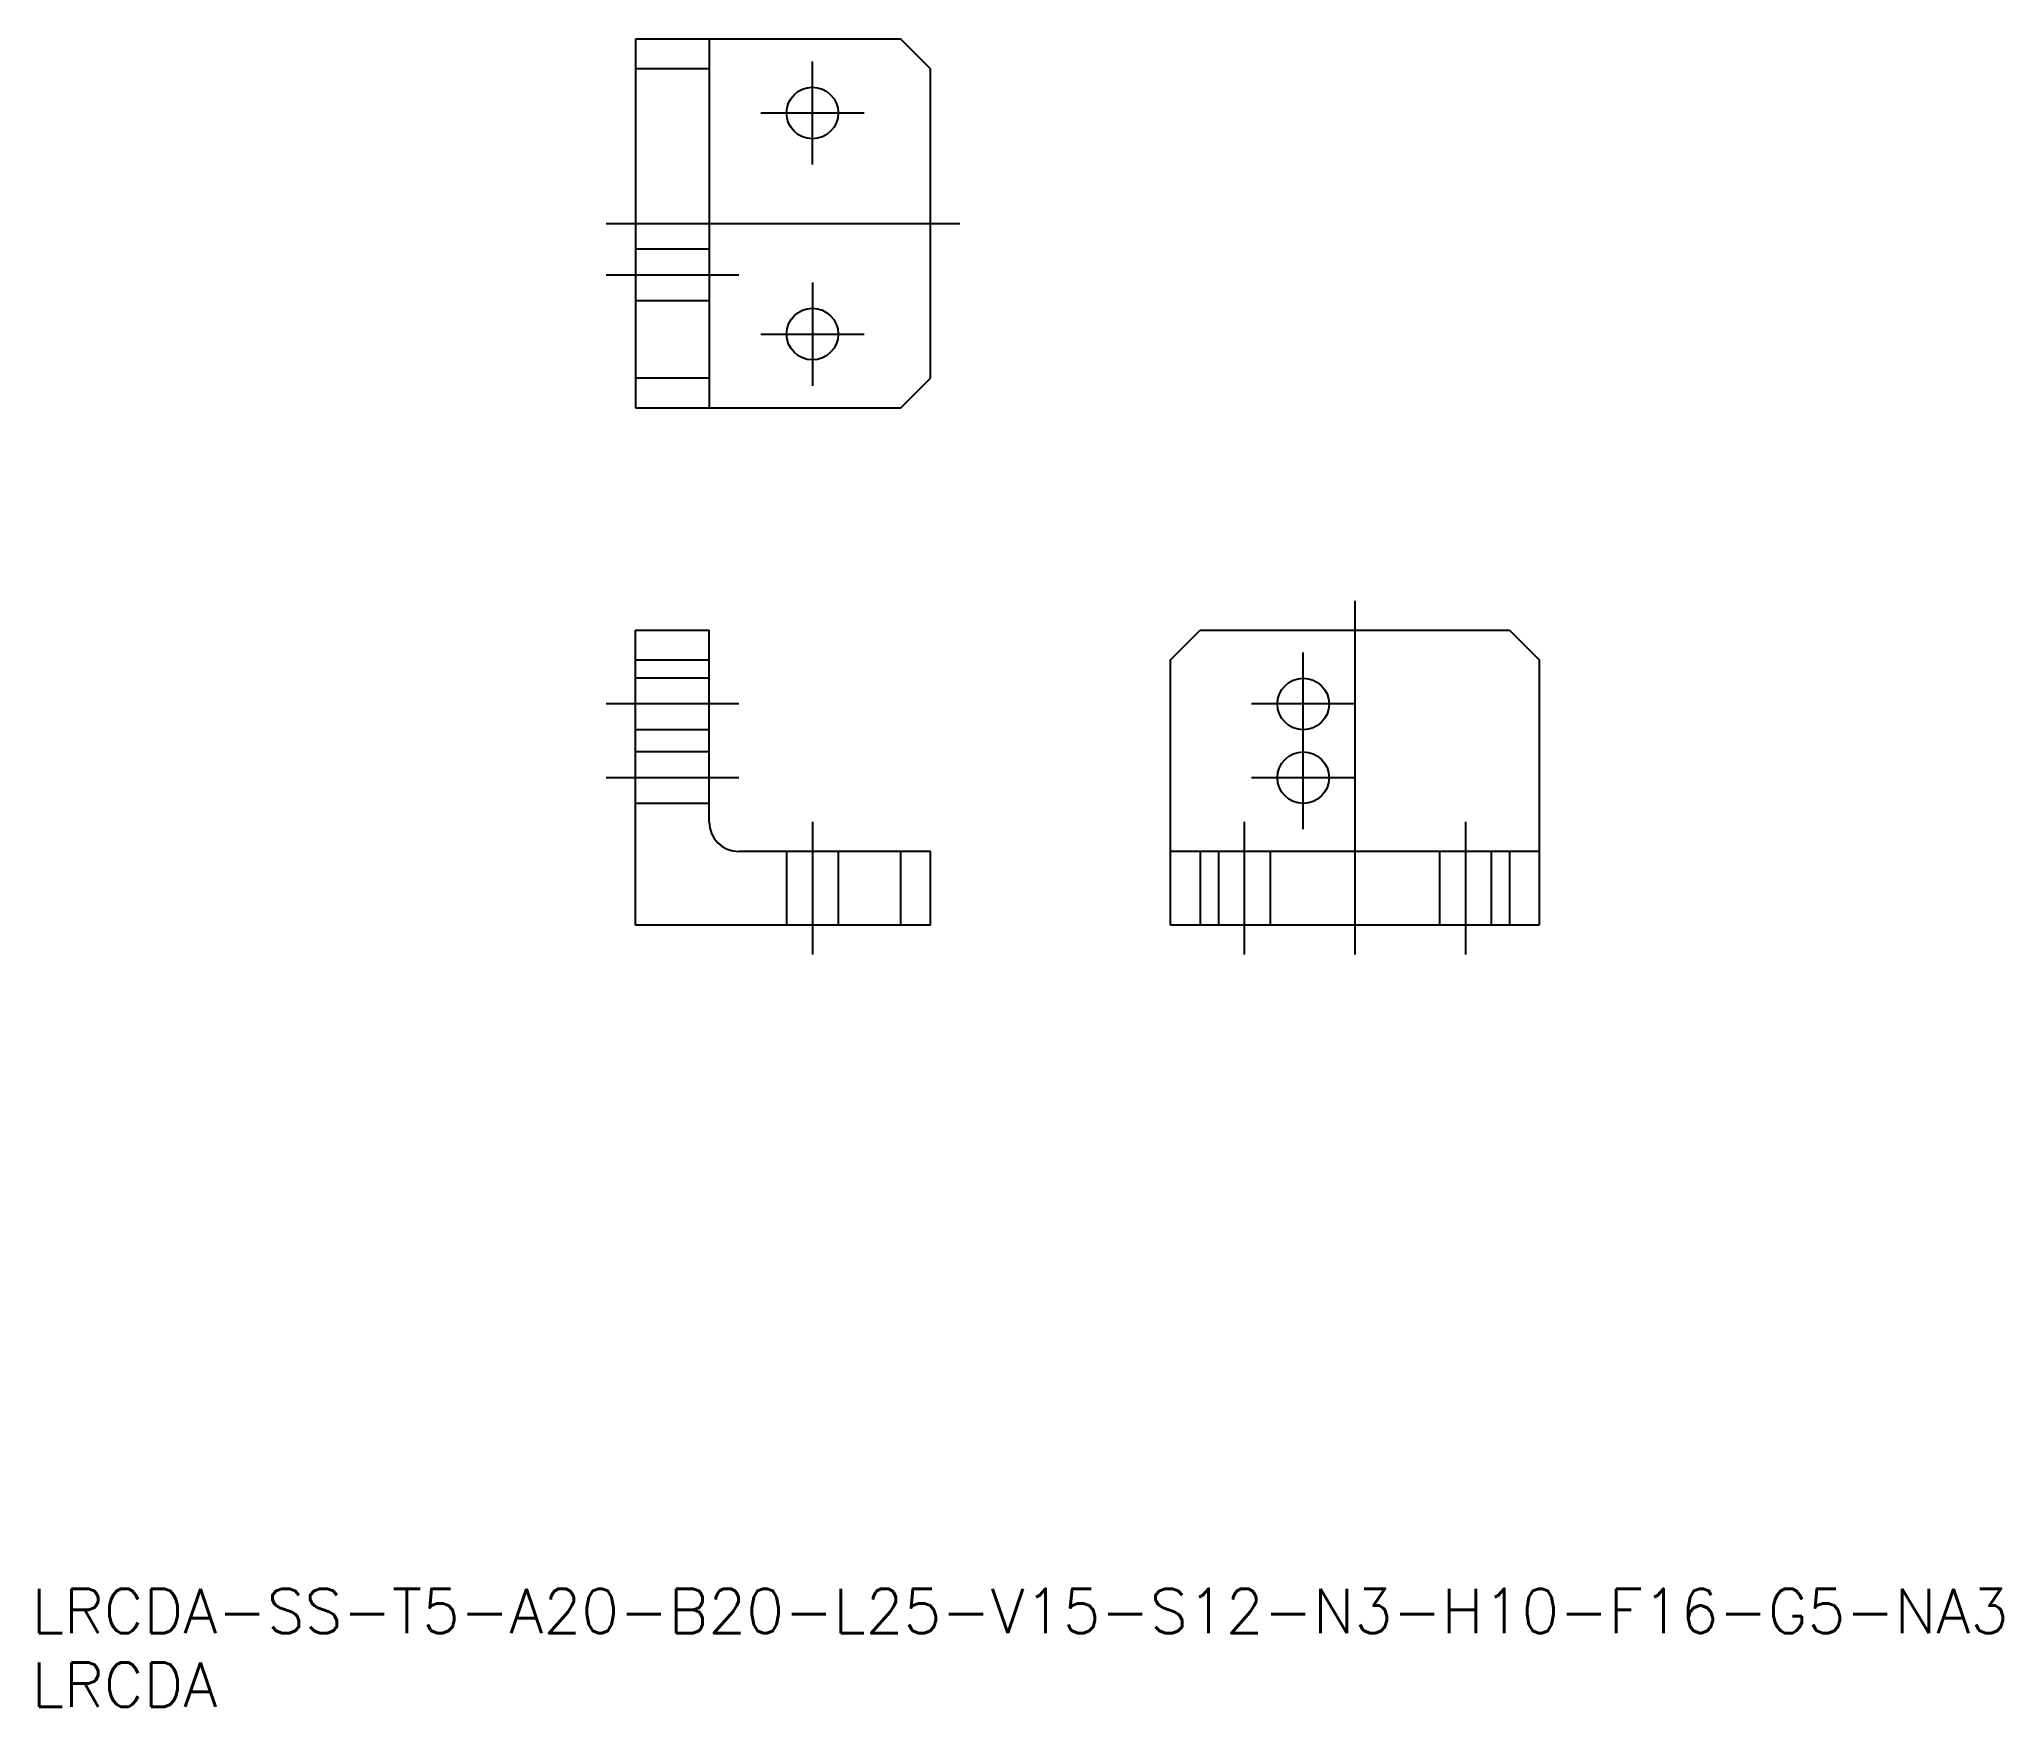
# Model space of a CAD drawing. Extents: x 1 to 134, y 0 to 113.
import ezdxf

# ---------------------------------------------------------------- set-up
doc = ezdxf.new("R2010")
doc.units = 0
doc.linetypes.add('CENTER', pattern=[50.8, 31.75, -6.35, 6.35, -6.35])
doc.linetypes.add('DASHED', pattern=[19.05, 12.7, -6.35])
doc.layers.get('0').update_dxf_attribs({"linetype": 'CONTINUOUS'})
doc.layers.add('CENTER', color=1, linetype='CENTER')
doc.styles.get("Standard").update_dxf_attribs({"font": 'txt.shx', "height": 3, "bigfont": 'bigfont.shx'})

# ---------------------------------------------------------------- blocks, each defined once
blk = doc.blocks.new('*U1')
at = {"color": 7, "linetype": 'CONTINUOUS'}
blk.add_text('LRCDA-SS-T5-A20-B20-L25-V15-S12-N3-H10-F16-G5-NA3', height=3, dxfattribs=at).set_placement((0, 5))
blk = doc.blocks.new('*U2')
at = {"color": 7, "linetype": 'CONTINUOUS'}
blk.add_text('LRCDA', height=3, dxfattribs=at).set_placement((0, 0))

msp = doc.modelspace()

# ---------------------------------------------------------------- linework, layer by layer
at = {"color": 7, "linetype": 'CONTINUOUS'}
for p, q in [((58.964051, 113.120389), (40.964051, 113.120389)), ((40.964051, 113.120389), (40.964051, 88.120389)), ((45.964051, 113.120389), (45.964051, 88.120389)), ((60.964051, 111.120389), (58.964051, 113.120389)), ((45.964051, 111.120389), (40.964051, 111.120389)), ((60.964051, 90.120389), (60.964051, 111.120389)), ((45.964051, 90.120389), (40.964051, 90.120389)), ((58.964051, 88.120389), (60.964051, 90.120389)), ((40.964051, 88.120389), (58.964051, 88.120389)), ((40.964051, 53.026256), (40.964051, 73.026256)), ((40.964051, 73.026256), (45.964051, 73.026256)), ((45.964051, 60.026256), (45.964051, 73.026256)), ((77.26136, 71.026256), (79.26136, 73.026256)), ((79.26136, 73.026256), (100.26136, 73.026256)), ((100.26136, 73.026256), (102.26136, 71.026256)), ((40.964051, 71.026256), (45.964051, 71.026256)), ((77.26136, 53.026256), (77.26136, 71.026256)), ((102.26136, 71.026256), (102.26136, 53.026256)), ((60.964051, 58.026256), (47.964051, 58.026256)), ((58.964051, 53.026256), (58.964051, 58.026256)), ((60.964051, 53.026256), (60.964051, 58.026256)), ((102.26136, 58.026256), (77.26136, 58.026256)), ((79.26136, 58.026256), (79.26136, 53.026256)), ((100.26136, 58.026256), (100.26136, 53.026256)), ((60.964051, 53.026256), (40.964051, 53.026256)), ((102.26136, 53.026256), (77.26136, 53.026256))]:
    msp.add_line(p, q, dxfattribs=at)
at = {"color": 3, "linetype": 'DASHED'}
for p, q in [((45.964051, 98.870389), (40.964051, 98.870389)), ((45.964051, 95.370389), (40.964051, 95.370389)), ((45.964051, 69.776256), (40.964051, 69.776256)), ((45.964051, 66.276256), (40.964051, 66.276256)), ((45.964051, 64.776256), (40.964051, 64.776256)), ((45.964051, 61.276256), (40.964051, 61.276256)), ((51.214051, 58.026256), (51.214051, 53.026256)), ((54.714051, 58.026256), (54.714051, 53.026256)), ((80.51136, 58.026256), (80.51136, 53.026256)), ((84.01136, 58.026256), (84.01136, 53.026256)), ((95.51136, 58.026256), (95.51136, 53.026256)), ((99.01136, 58.026256), (99.01136, 53.026256))]:
    msp.add_line(p, q, dxfattribs=at)
at = {"color": 7, "linetype": 'CONTINUOUS'}
for centre in [(52.964051, 108.120389), (52.964051, 93.120389), (86.26136, 68.026256), (86.26136, 63.026256)]:
    msp.add_circle(centre, 1.75, dxfattribs=at)
msp.add_arc((47.964051, 60.026256), 2, 180, 270, dxfattribs=at)
at = {"layer": 'CENTER', "color": 1, "linetype": 'CENTER'}
for p, q in [((52.964051, 104.620389), (52.964051, 111.620389)), ((49.464051, 108.120389), (56.464051, 108.120389)), ((38.964051, 100.620389), (62.964051, 100.620389)), ((47.964051, 97.120389), (38.964051, 97.120389)), ((52.964051, 96.620389), (52.964051, 89.620389)), ((49.464051, 93.120389), (56.464051, 93.120389)), ((89.76136, 75.026256), (89.76136, 51.026256)), ((86.26136, 59.526256), (86.26136, 71.526256)), ((47.964051, 68.026256), (38.964051, 68.026256)), ((89.76136, 68.026256), (82.76136, 68.026256)), ((47.964051, 63.026256), (38.964051, 63.026256)), ((89.76136, 63.026256), (82.76136, 63.026256)), ((52.964051, 60.026256), (52.964051, 51.026256)), ((82.26136, 60.026256), (82.26136, 51.026256)), ((97.26136, 60.026256), (97.26136, 51.026256))]:
    msp.add_line(p, q, dxfattribs=at)

# ---------------------------------------------------------------- block references
at = {"color": 7, "linetype": 'CONTINUOUS'}
for name in ['*U1', '*U2']:
    msp.add_blockref(name, (0, 0), dxfattribs=at)

doc.saveas('drawing.dxf')
